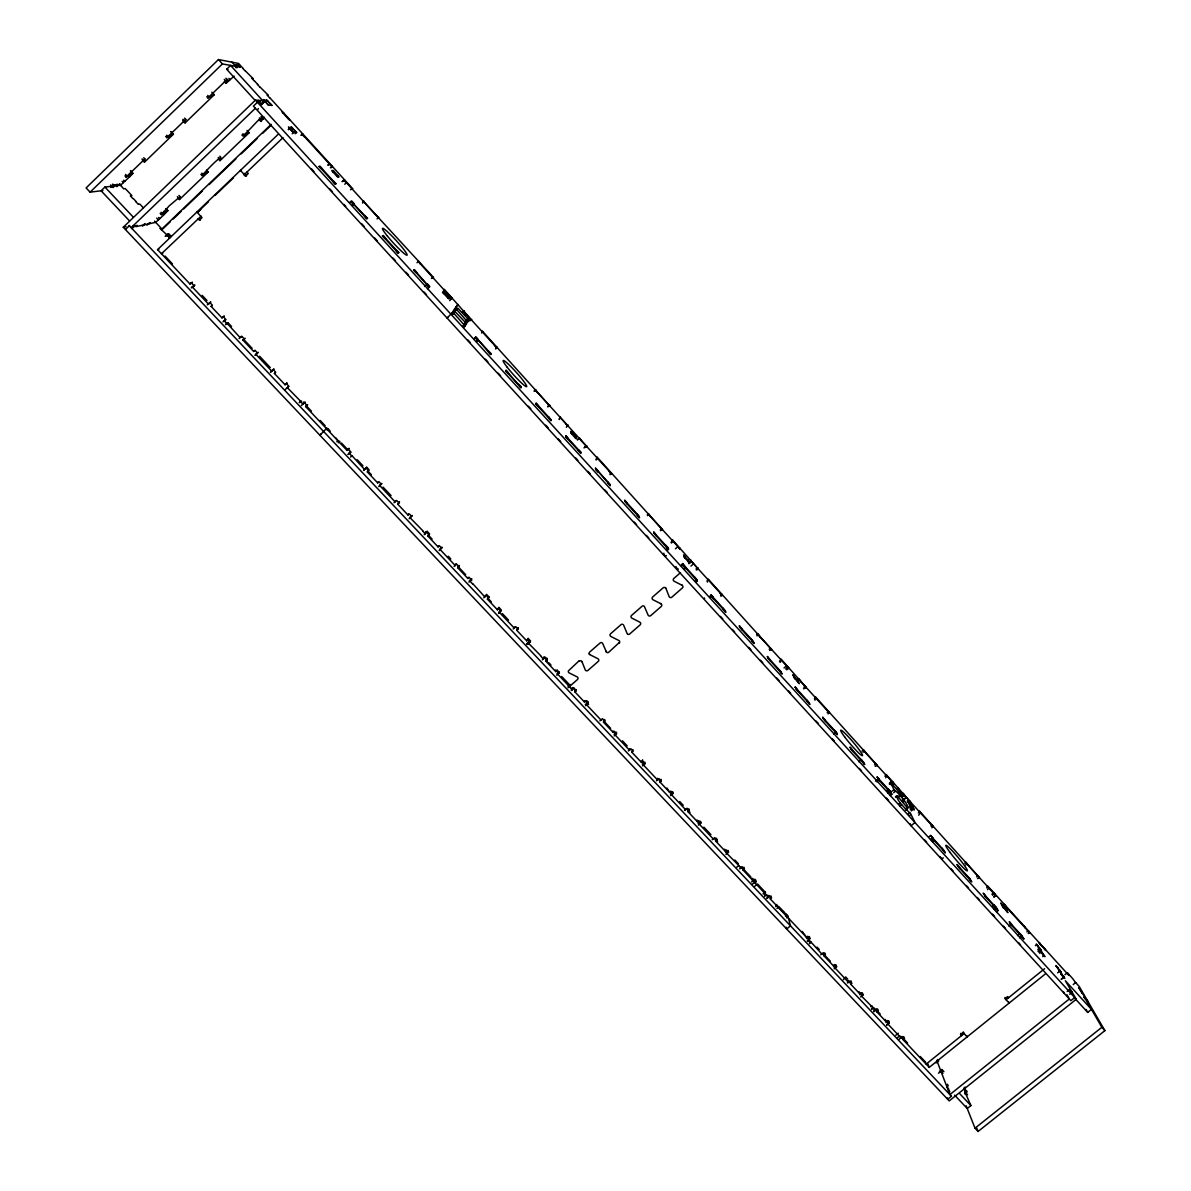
<?xml version="1.0" encoding="UTF-8"?>
<svg xmlns="http://www.w3.org/2000/svg" width="1191" height="1191" viewBox="0 0 1191 1191"><rect width="100%" height="100%" fill="white"/><g stroke="black" fill="none" stroke-linecap="round" stroke-linejoin="round"><path stroke-width="1.5" d="M568.033 687.773L577.456 679.555A1.712 1.653 -0.1 0 0 577.188 676.92L569.134 672.885A1.712 1.653 0.6 0 1 568.42 670.861L579.154 660.737M579.317 438.214L578.067 438.705M579.317 437.722L581.595 441.117M578.364 450.496L580.732 453.369L580.732 451.97L578.364 449.662M585.868 700.606L584.602 702.169L574.836 691.822L576.102 690.185M574.836 691.822L575.878 689.5M576.102 690.706L573.809 687.832M572.558 687.49L572.529 689.857L558.088 674.553L558.177 672.245M575.268 437.856L575.298 436.129M571.799 434.06L571.859 432.348M556.837 675.208L559.398 672.468M568.271 439.434L565.874 437.097L565.948 435.757L568.301 438.616M566.35 427.271L567.958 425.113L566.708 426.229M559.383 672.989L557.09 669.923M567.958 425.247L567.913 426.095L565.636 423.594M557.06 670.533L555.795 671.65L555.527 669.923M555.795 671.65L545.94 661.213L547.264 659.338M545.94 661.213L547.294 658.742L546.58 657.968M542.352 659.859L544.942 656.881M583.918 447.89L586.404 446.863A1.697 1.682 4.7 0 0 586.806 446.595L560.38 417.579A1.697 1.682 20.4 0 0 560.083 417.952L559.219 419.53M543.692 657.789L543.751 656.956M560.083 417.952L560.127 417.222A1.697 1.682 20.6 0 1 560.44 416.85M126.067 177.057L144.9 158.954L144.439 162.14L142.325 159.862M527.807 644.45L530.471 640.907L528.149 638.436L526.75 640.862L516.805 630.337L518.249 627.925L516.805 630.337M526.75 640.862L528.149 638.436M481.566 333.033L482.236 331.723A1.727 1.712 52.8 0 1 482.549 331.336L549.751 405.908A1.712 1.697 29.7 0 1 549.349 406.176L547.681 406.875M549.349 406.176L549.423 405.476A1.697 1.682 30 0 0 549.84 405.208M514.586 627.002L514.408 628.282L499.729 612.71L500.071 610.655M538.406 406.712L535.965 404.315L536.158 403.109L538.526 405.982M166.814 137.65L185.796 119.398L185.037 122.881M483.784 597.822L486.583 594.354L488.935 596.855L487.417 599.192L497.436 609.807L498.925 607.455L501.277 609.941L498.731 612.189M535.533 389.665L537.707 392.941M497.436 609.807L498.925 607.455M160.189 213.383L161.366 214.633L169.286 205.79L180.109 196.649L178.948 195.384M487.417 599.192L488.935 596.855M129.417 177.027L128.256 175.702M207.919 97.9L227.064 79.499L225.992 83.296M518.561 384.946L520.914 387.819L521.182 386.688L518.725 384.276M468.986 582.146L471.815 578.707L469.284 580.985M470.266 581.014L470.639 579.466L471.681 580.553M177.995 198.048L179.454 199.567L180.109 196.649M459.369 565.517L457.776 567.779L467.884 578.498L468.182 577.337M202.023 175.553C203.185 174.109 224.489 150.781 219.948 160.636L218.325 158.879M455.825 563.76L455.29 565.636L440.357 549.795L440.953 547.994M508.289 373.691L505.803 371.25L506.13 370.193L508.468 373.051M241.937 134.94C243.009 139.585 265.682 108.783 260.844 121.408M439.196 550.584L442.114 547.205L439.568 549.498M424.606 533.657L427.152 531.365L429.549 533.896L427.882 536.099L438.08 546.907L438.452 545.82M424.204 534.699L427.152 531.365M497.004 347.355L494.429 345.42M425.783 532.764L425.723 531.841M116.792 186.689L119.294 184.277L120.097 184.188L118.847 185.394L120.723 185.156L129.447 176.893M488.25 351.732L490.603 354.605L491.005 353.608L488.504 351.151M409.153 518.755L412.146 515.435L409.6 517.743M411.014 516.254L410.27 517.936L423.073 531.007M397.72 504.135L399.476 502.007L397.72 504.135L408.007 515.033L408.453 514.036M146.984 225.188L149.5 222.777L150.26 222.613L148.994 223.819L155.693 222.36L164.15 214.603L162.988 212.713M482.236 331.723L481.983 332.229A1.742 1.712 52.7 0 1 482.295 331.842L482.549 331.336M395.62 500.92L395.144 501.902L379.944 485.779L380.807 484.246M129.343 177.176L132.96 173.335L130.608 170.819M362.54 202.41L362.972 201.577A1.801 1.742 60.3 0 1 363.285 201.175L433.464 277.429L431.827 278.456M362.689 203.051L363.538 201.383A1.801 1.727 60.3 0 1 363.851 200.996M442.501 292.718L444.124 289.875A1.757 1.712 56.8 0 1 444.437 289.487L471.428 319.903A1.742 1.712 54.4 0 1 471.011 320.185L469.328 320.9M559.264 418.8L560.127 417.222M596.11 459.25L596.974 457.686A1.682 1.667 -0.9 0 1 597.287 457.314L662.538 529.742A1.667 1.638 -13.1 0 1 662.136 529.995L660.499 530.68M596.155 460.068L597.019 458.505A1.682 1.667 -1 0 1 597.331 458.133L597.287 457.314M378.827 486.643L381.909 483.382L379.363 485.705M670.995 542.664L672.29 540.372A1.667 1.623 -14.2 0 1 672.602 540.014L698.388 569.09A1.667 1.623 -15.7 0 1 697.986 569.343L696.333 570.013M671.65 542.917L672.513 541.384A1.667 1.638 -14.2 0 1 672.826 541.027L672.602 540.014M707.067 581.014L707.93 579.496L707.365 582.131M364.148 469.582L366.694 467.259L369.136 469.835L367.304 471.904L377.681 482.891L378.202 481.968M471.011 320.185L471.294 319.694A1.742 1.712 54.5 0 0 471.71 319.426M164.284 214.41L167.931 210.628L166.055 208.633M464.058 327.287L466.396 323.52L453.994 310.434L452.759 311.461M466.515 323.148L468.986 319.873L467.78 320.989M779.495 661.72L780.79 659.501L780.403 662.285M814.421 698.834L815.284 697.375L814.986 700.219M884.943 776.264L885.821 774.82L886.551 776.368L885.672 777.812M918.35 812.917L919.229 811.488L920.033 813.111L918.708 815.254M986.669 887.89L987.547 886.491L988.5 888.278L987.622 889.677M363.583 470.475L366.694 467.259M365.607 468.123L364.669 469.611L351.985 455.677L350.586 457.061M462.391 312.637L463.969 310.925L462.555 312.236M463.909 311.015L465.919 314.126M682.056 584.975L682.13 585.332A1.727 1.682 -12.8 0 1 682.681 587.654L671.873 597.182A1.727 1.682 -11.1 0 1 669.163 596.646L665.754 587.937M453.979 310.389L455.751 308.499L467.676 322.046M456.615 306.578L455.424 307.68L458.103 304.479L456.674 305.789M447.652 317.357L447.116 318.086L452.803 312.131L465.249 326.17M349.529 453.071L350.794 452.431M347.072 450.466L348.963 448.456L347.072 450.466L305.64 406.563L306.37 405.833L311.387 411.148M449.647 300.564L452.148 298.107M338.274 442.814L339.822 441.265M447.622 297.795L448.382 296.827M444.035 293.849L444.809 292.912M320.915 434.075L319.903 435.251L326.944 427.971L325.753 429.073M444.437 289.487L443.781 290.276A1.757 1.712 56.7 0 1 444.094 289.889M234.091 76.15L226.022 83.37L224.34 81.509M303.154 403.928L304.137 402.96L303.199 401.977M243.187 68.497L238.602 63.465L218.459 59.55L86.094 187.925L90.099 192.168L102.902 190.545M90.099 192.168L222.434 63.912L235.788 66.368M110.629 184.858L113.19 187.583L111.091 186.317L104.912 187.061L101.086 190.768L129.447 220.826M254.874 100.148L226.632 69.227L230.578 65.416L264.104 102.173L261.484 104.704M110.659 187.434L113.175 184.992L113.994 184.903L112.743 186.124L115.914 184.679L113.413 187.106M235.922 67.619L238.468 65.148L240.359 67.217L237.843 66.756L235.937 64.671L238.468 65.148M144.498 162.17L173.454 134.181L171.102 131.65M1075.145 998.668L1087.696 1012.395L1091.462 1009.387L1065.335 980.744L1076.262 999.264L949.212 1100.901L123.269 227.258L255.469 100.104L262.243 100.714L264.104 102.173M129.581 225.516L125.665 229.268M1074.714 997.567L1070.858 1000.648L253.415 106.118L257.435 102.262L260.397 102.515M255.395 108.277L131.144 227.689L136.503 225.561L137.307 225.397L136.012 226.632L142.994 225.114L145.034 223.729L142.503 226.171M260.903 104.659L264.715 100.952L268.005 101.25M131.978 228.598L134.553 226.111L133.988 225.516M263.598 102.292L266.739 99.865L271.786 105.403M258.373 108.485L257.628 109.795M179.454 199.567L208.365 171.832M219.993 160.681L249.157 132.707L247.058 130.429M264.462 117.269L260.874 121.467L258.998 119.383M228.702 80.78L227.526 79.499M123.328 182.64L122.152 181.389M161.232 229.655L271.146 124.385M170.343 221.72L162.318 229.401L154.517 221.109M173.023 219.159L181.032 211.477M183.712 208.916L202.425 190.977M209.11 184.575L235.848 158.969M241.207 153.847L257.241 138.484M262.586 133.362L270.61 125.68M165.177 236.354L167.663 233.972L170.149 236.622L171.206 236.339L168.72 233.704L166.249 236.071M170.149 236.622L168.899 237.798L171.206 236.339M189.95 283.964L192.287 282.327L189.95 283.964L157.569 249.634L277.935 134.538M208.44 201.755L197.959 211.819M215.02 195.473L233.481 177.831M198.584 211.447L199.552 210.524M199.88 210.211L200.684 209.437M288.386 129.477L291.482 127.02L296.499 132.514L295.204 133.749M288.43 129.611L289.726 128.375L292.733 128.39L291.125 129.923M282.982 137.665L244.319 174.586L245.54 174.422L244.572 173.38M244.229 175.673L245.54 174.422M199.448 220.082L200.475 219.844L198.153 218.697L199.448 220.082L202.053 217.596L196.872 212.058L198.257 211.76M241.371 170.283L240.448 170.387L245.614 175.985L248.249 173.484L246.954 172.085M292.227 133.779L293.522 132.543L288.46 126.975L290.247 128.375M300.876 135.268L302.142 134.047L331.798 166.606L330.398 167.767M301.606 135.253L302.871 134.047L301.904 134.062L304.375 136.757M158.299 219.859L156.676 218.117M191.23 287.909L194.848 285.036L192.272 287.478M327.942 165.087L329.133 163.956L332.453 166.517L331.187 167.708M328.165 165.058L329.356 163.926M207.249 304.866L210.822 301.978L208.246 304.405M342.13 181.613L344.616 179.871L343.35 181.062M342.413 181.494L343.991 180.005L378.321 217.685M221.943 317.863L224.176 316.151L221.943 317.863L211.09 306.37L212.385 305.149L209.824 302.44M344.765 184.248L346.432 182.67M222.955 321.868L225.769 319.337L223.223 316.642M349.573 202.574L350.824 201.413L353.355 204.182M224.548 321.004L225.754 319.873L224.489 320.558M350.616 202.247L351.851 201.085L354.382 203.855L353.146 205.016M225.501 324.562L227.034 323.252L240.061 337.559L241.565 336.636M352.119 205.358L353.563 204.123M226.052 324.548L227.972 322.731L231.56 326.542M352.938 205.075L354.174 203.914M226.603 324.146L228.047 322.791M239.078 338.586L241.639 336.175L244.185 338.854L245.078 338.304L242.89 340.06L253.638 351.449L254.502 350.869M242.89 340.06L244.185 338.854M377.056 218.876L378.842 217.462L375.731 215.109M253.638 351.449L254.919 350.243L257.45 352.923L254.874 355.335M255.737 354.724L258.313 352.328M270.61 371.994L274.004 368.972L270.431 372.336M285.84 384.083L285.066 384.753L274.406 373.468L275.702 372.262L273.186 369.597M285.066 384.753L287.12 382.892L286.346 383.562L288.847 386.212L284.738 390.023M417.014 262.735L418.696 261.216L420.527 264.283M299.224 402.647L301.174 400.786M424.606 286.48L427.375 283.875L429.847 286.584L427.45 288.877M301.338 405.58L305.179 402.022L304.449 402.737L306.936 405.372L307.65 404.657L305.64 406.563M449.528 295.859L448.099 297.169C453.682 302.291 439.717 287.225 444.585 293.194M450.645 299.477L452.223 298.018L449.409 296.008M454.203 309.407L455.409 308.29M450.749 313.933L453.265 312.504M455.558 310.017L457.701 308.037L468.926 319.754M455.513 310.568L456.719 309.452M453.86 312.95L455.081 311.834M327.197 430.115L328.165 429.236M452.833 314.439L454.069 313.307M464.505 315.436L466.023 313.977M466.217 319.977L467.884 318.444M464.966 322.225L466.425 320.9M463.79 323.997L465.502 322.433M336.83 441.772L338.036 440.67L335.624 437.752M462.733 326.126L463.969 324.994M465.398 325.039L466.604 323.922M348.903 453.265L350.348 451.94M474.584 338.095L475.819 336.964L478.246 339.629L476.936 340.954M348.248 454.247L350.809 451.895L348.353 449.29M348.129 454.456L349.335 453.354L351.792 455.959M474.122 339.018L475.358 337.887L477.799 340.566M476.564 341.698L477.889 340.373M495.798 348.397L497.049 347.251M495.575 348.948L496.841 347.802L463.671 311.387M367.304 471.904L368.585 470.728L366.143 468.137M377.681 482.891L378.961 481.73L381.388 484.305M394.027 502.736L396.588 500.414L399 502.974M534.312 390.678L535.563 389.531M534.193 391.333L535.444 390.201L567.928 425.857M408.007 515.033L409.287 513.887L411.699 516.447M427.882 536.099L429.162 534.953L426.765 532.407M438.08 546.907L439.36 545.761L441.757 548.292M577.427 440.045L579.317 438.362L611.37 473.556L610.12 474.673M454.128 566.395L456.674 564.117L459.056 566.648L457.776 567.779M467.884 578.498L469.165 577.352L471.532 579.868M610.045 473.81L611.296 472.708L611.4 473.839L609.152 471.368M498.523 613.425L501.069 611.177L498.716 608.675M513.202 628.967L515.748 626.734L518.085 629.205M647.294 514.691L648.544 513.589L651.001 517.311M647.457 515.643L648.708 514.542L680.121 549.036M526.72 643.81L529.251 641.592L529.027 643.765L541.295 656.286M526.675 644.257L530.471 640.907M288.594 386.494L287.299 387.626L300.668 401.293M666.915 549.274L668.211 548.128L653.785 532.332M666.35 555.601L665.546 556.316L663.223 553.785L663.878 553.22M667.139 550.361L668.434 549.215L668.136 547.771L665.843 545.255M675.416 548.798L677.902 546.609M678.274 568.97L677.634 569.551L675.907 566.529M556.897 673.823L559.115 671.888M681.282 565.01L682.577 563.879L696.869 579.541L695.574 580.672M681.535 566.127L682.83 564.996L697.167 580.702L695.872 581.833M688.726 563.656L691.227 561.482L690.854 560.053M683.932 568.286L685.42 566.99L685.688 568.122L684.2 569.417M581.863 661.333L585.243 669.893A1.712 1.653 -1 0 0 587.952 670.399L598.254 661.407A1.712 1.653 -2 0 0 598.001 658.757L589.947 654.693A1.727 1.667 -1.3 0 1 589.679 652.043L600.338 642.783A1.727 1.667 -2.4 0 1 602.572 643.274L606.517 652.236A1.727 1.667 -3.1 0 0 608.646 652.326L619.112 642.693M619.156 643.185A1.727 1.667 -4.2 0 0 618.903 640.52L610.834 636.441A1.727 1.667 -3.6 0 1 610.581 633.776L620.958 624.694A1.727 1.667 -4.8 0 1 622.461 624.292L622.833 624.412M627.597 634.088L628.238 634.341A1.727 1.667 -5.4 0 0 629.503 634.118L640.133 624.873A1.727 1.667 -6.7 0 0 639.895 622.208L631.825 618.099A1.727 1.682 -6.1 0 1 631.572 615.419L642.143 606.189A1.727 1.682 -7.5 0 1 644.301 606.293L648.202 615.33A1.727 1.682 -8.1 0 0 650.762 615.598L661.199 606.487A1.727 1.682 -9.6 0 0 660.96 603.807L660.901 603.42M660.96 603.807L652.891 599.683A1.727 1.682 -9 0 1 652.653 596.989L663.119 587.848A1.727 1.682 -10.6 0 1 665.843 588.369M682.13 585.332L674.061 581.193A1.742 1.697 -12.3 0 1 673.823 578.484L680.493 572.663M690.929 566.082L693.415 563.894L691.227 561.482M568.062 686.358L570.236 684.468M571.278 689.068L572.871 687.683M571.263 690.482L573.794 688.279M416.284 272.858L413.649 270.253L414.394 269.628L416.731 272.471M704.536 598.999L704.447 597.942M585.287 704.521L588.146 702.05L588.16 703.494L585.63 705.697M709.806 596.274L711.116 595.158L725.289 610.685M710.149 597.48L711.444 596.349L710.997 594.756L713.275 597.242M720.555 595.113L721.791 594.026L722.252 595.56L720.079 593.163M720.897 596.259L722.148 595.172L691.137 561.125M599.922 720.853L602.452 718.649L604.745 721.076L603.48 722.163L613.157 732.435L614.422 731.334L616.7 733.745L614.169 735.934M603.48 722.163L604.686 719.572L604.745 721.076M614.08 734.4L616.61 732.227M756.583 634.654L757.818 633.597L760.558 637.602M757.014 635.89L758.265 634.818L788.65 668.181L786.789 669.789M628.342 750.955L630.873 748.782L633.136 751.179L631.87 752.265L641.473 762.434L642.738 761.347L642.589 759.769M633.002 749.615L631.87 752.265M642.306 764.324L644.837 762.151L645.001 763.744L642.47 765.917M784.035 667.972L786.507 665.843M785.673 669L788.144 666.886L788.814 668.627L786.685 666.275M656.524 780.805L659.055 778.646L661.303 781.028L660.037 782.115L669.55 792.194L670.816 791.122L673.049 793.489L670.533 795.648M797.538 679.614L798.774 678.557L801.439 682.22M797.449 681.475L799.31 679.897L829.323 712.843L828.087 713.885M670.31 793.98L672.826 791.836L673.049 793.489M684.468 810.416L686.999 808.272L689.217 810.624L687.966 811.696L697.405 821.701L698.67 820.644L700.889 822.981L698.358 825.125M687.966 811.696L687.698 809.999L688.949 808.927L689.217 810.624M827.179 712.739L828.713 711.429L829.517 713.32L827.209 710.521M698.075 823.398L700.591 821.269L700.889 822.981M833.76 734.311L836.335 732.137L834.355 730.247M712.188 839.774L714.704 837.645L716.922 839.983L715.657 841.054L725.021 850.97L726.272 849.912L728.475 852.235L725.959 854.364M715.657 841.054L715.315 839.283L716.58 838.226L716.922 839.983M725.602 852.562L728.118 850.448L728.475 852.235M862.061 751.03L863.594 749.735L866.363 753.516M863.043 752.265L864.279 751.223L893.697 783.529L891.538 785.331M858.8 761.749L861.376 759.59L864.726 764.607L862.314 761.689M736.217 867.629L738.748 865.515L727.344 853.902L726.733 850.91M739.671 868.894L742.187 866.78L744.375 869.102L743.124 870.145L752.399 879.985L753.665 878.943L755.838 881.251L752.072 884.407M743.124 870.145L742.722 868.328L743.973 867.271L744.375 869.102M751.506 881.921L754.007 879.836L756.181 882.129M752.906 881.489L755.407 879.39L755.838 881.251M875.474 781.102L878.05 778.944L891.568 793.742M876.65 781.296L879.226 779.152L877.067 776.785L880.223 781.311M876.904 781.847L879.226 779.152M754.245 886.714L756.761 884.615L768.344 897.344L766.93 898.52M889.543 782.993L891.627 781.251L893.95 784.05L892.327 785.405M889.275 783.886L891.88 781.772M891.568 783.112L892.952 781.966L893.95 784.05M890.064 784.512L891.463 783.336L901.349 794.888M763.059 893.86L765.173 892.104M886.938 790.392L888.382 789.186L890.526 791.539L891.821 794.308L890.377 795.514M763.907 893.905L765.322 892.729M887.191 790.943L888.382 789.186M764.592 895.587L766.007 894.411M887.95 792.596L889.409 791.39L891.821 794.308M764.756 896.227L766.17 895.037M887.965 793.355L889.662 791.941M889.082 792.744L890.526 791.539M892.074 791.211L893.95 789.633L890.66 782.681L891.463 783.336M896.719 788.77L898.103 787.623L901.676 795.037L899.815 796.585M766.93 897.761L769.446 895.662L771.619 897.969L770.354 899.011L806.501 937.317L807.751 936.275L809.895 938.553L807.394 940.622M893.607 792.715L895.26 791.33C895.9 789.395 911.294 808.272 907.244 807.617L897.627 796.303C894.992 799.533 908.212 811.16 910.46 813.632M771.143 896.079L769.892 897.121L770.354 899.011M895.394 796.883L896.838 795.692M896.198 797.494L897.627 796.303M898.788 796.169L900.887 794.412M901.096 795.067L903.24 793.266L906.336 797.642L904.49 799.191M902.48 796.139L904.014 794.859L933.074 826.762L931.838 827.775M902.197 797.121L904.282 795.38M901.855 800.546L903.269 799.369M904.222 798.655L906.336 797.642M775.669 906.649L776.815 904.445M898.803 804.089L900.247 802.883M903.165 802.243L904.579 801.067M776.904 908.435L778.318 907.259L784.184 912.529M899.89 806.024L901.587 804.625M905.339 809.21L907.244 807.617M909.046 807.245L911.532 805.176L913.303 808.808M905.666 810.208L907.929 808.272M910.088 808.376L912.574 806.307L907.393 800.635L908.956 802.853M910.281 809.791L912.782 807.721L914.346 809.954L908.614 803.151L909.656 804.297M911.323 810.922L913.81 808.853M785.42 916.087L786.596 915.12M908.286 813.959L909.73 812.768M786.67 917.874L787.995 916.489L790.482 925.839L786.685 928.995L786.239 927.253M909.626 815.701L910.996 814.376L914.956 822.549L911.055 825.78L910.088 823.74M931.005 826.122L932.24 825.11L933.357 827.313L931.034 824.514M806.501 938.121L807.9 936.945L809.24 938.374M929.144 836.648L930.588 835.457L932.702 837.779L931.556 839.551M806.843 938.642L809.344 936.573L809.895 938.553M807.424 941.426L809.344 939.803M930.588 839.566L932.702 837.779M808.823 941.039L809.761 940.265M809.389 943.034L810.788 941.858L822.222 954.438M932.434 841.322L933.878 840.117L932.717 841.903M809.567 943.689L810.788 941.858M820.778 954.795L823.279 952.74L825.408 955.003L824.157 956.031L833.224 965.633L834.474 964.606L836.603 966.854L834.102 968.908M824.157 956.031L823.562 954.006L824.812 952.979L825.408 955.003M943.302 857.848L942.021 858.905L939.893 856.582M833.477 966.869L835.978 964.814L836.603 966.854M964.799 863.207L966.02 862.195L968.953 866.14M965.707 864.934L966.928 863.922L995.423 895.215L993.889 896.466M843.347 979.672L845.64 976.948L847.754 979.181M847.367 982.962L849.868 980.922L851.982 983.17L850.731 984.183L859.723 993.711L860.974 992.684L863.073 994.932L860.572 996.971M851.327 981.086L850.076 982.113L850.731 984.183M859.902 994.857L862.388 992.832L863.073 994.932M992.043 894.143L993.428 893.012L995.75 895.811L993.919 897.314M992.371 894.739L993.756 893.622M992.609 894.917L994.455 893.414L995.75 895.811M992.743 906.321L994.172 905.145L996.257 907.438L997.954 910.624L996.51 911.785M870.77 1006.678L871.946 1005.725M993.071 906.961L994.172 905.145M871.484 1008.807L872.884 1007.66L862.061 996.644L860.914 993.145M994.083 908.867L995.527 907.691L997.954 910.624M872.631 1008.196L873.569 1007.437M994.813 908.599L996.257 907.438M871.723 1009.521L872.884 1007.66M994.425 909.507L995.87 908.331M873.732 1010.906L876.234 1008.881L878.333 1011.099L877.082 1012.112L886 1021.565L887.25 1020.553L889.349 1022.771L886.848 1024.796M1003.045 905.488L1004.43 904.371L1007.75 908.986L1005.919 910.49M873.822 1011.755L875.221 1010.608L874.417 1008.211M877.082 1012.112L876.368 1009.983L877.618 1008.971L878.333 1011.099M1003.284 907.944L1005.427 906.187L1029.456 932.568L1028.235 933.565M1004.147 908.108L1005.755 906.798M1005.814 909.686L1007.75 908.986M886.104 1022.637L888.59 1020.613L889.349 1022.771M886.7 1025.138L889.186 1023.114L887.101 1020.895L888.337 1024.498L901.408 1038.344L900.634 1036.155M1008.747 925.988L1011.293 923.918L1009.224 921.655L1012.707 926.509M1017.531 935.605L1020.077 933.55L1023.947 939.103L1021.521 936.171M895.811 1035.232L898.297 1033.222M1019.6 937.868L1022.146 935.813M1026.88 931.928L1028.399 930.692L1029.798 933.193L1027.476 930.394M896.823 1038.165L899.324 1036.14M898.654 1039.639L902.391 1036.602L904.475 1038.82L903.24 1039.817L929.248 1067.389L1045.236 974.03M903.24 1039.817L902.45 1037.629L903.701 1036.617L904.475 1038.82M1035.426 945.669L1036.661 944.671L1041.41 950.373L1038.924 952.368M1037.808 949.465L1039.669 947.962L1043.956 955.599L1042.706 956.611M1037.912 951.281L1040.398 949.272L1041.41 950.373M1039.669 953.291L1040.919 952.279L1044.969 956.701L1043.212 954.274M1044.581 968.715L1006.067 999.74L1004.951 997.462M936.826 1060.511L938.032 1059.528L938.597 1060.987L936.171 1062.938M339.42 441.742L338.036 440.67M1057.578 972.839L1060.064 970.844L1061.062 971.93L1056.328 966.243M939.431 1071.513L941.887 1069.548L943.912 1071.692M938.493 1073.24L940.95 1071.275L937.109 1061.226M1064.933 974.7L1067.359 972.749L1072.57 978.466L1076.039 983.23L1075.652 982.575L1073.225 984.525M1061.494 979.076L1063.995 977.067L1062.997 975.965M1061.255 979.33L1063.757 977.32L1059.305 969.519M1066.942 994.738L1069.324 998.966L949.867 1094.603L946.905 1086.862L948.155 1085.864L947.574 1084.346L946.324 1085.343L941.232 1072.019L942.453 1071.022L941.887 1069.548M1067.151 991.463L1069.697 989.408L1072.242 992.207L1069.697 994.247M951.133 1095.467L951.43 1096.256L947.664 1099.263L947.068 1097.7M964.65 1093.889L967.062 1091.953L966.467 1090.45L965.261 1091.418L965.067 1086.981M967.598 1094.767L964.859 1091.864L970.918 1105.576L967.241 1108.508L954.601 1095.125M274.406 373.468L275.225 372.813M1075.652 982.575L1079.225 986.49L1104.906 1030.632L978.094 1131.45L975.012 1128.19L1101.854 1027.297L1084.763 997.85M272.992 369.954L271.622 371.011L255.871 354.322L257.316 353.34M395.71 250.318L398.047 253.162L398.866 252.611L396.201 249.991M159.832 218.608L158.552 217.447M161.366 214.633L167.767 210.703L166.144 208.961M124.876 181.404L123.581 180.228M243.098 136.206L249.023 132.767M385.065 238.647L382.371 235.982L383.264 235.52L385.586 238.349M230.205 79.603L228.925 78.368M214.142 94.744L207.963 97.96L206.787 96.679M211.09 306.37L212.072 305.893M209.854 303.035L208.202 303.809L192.168 286.823L193.91 286.123M350.511 189.682L352.208 188.952A1.801 1.742 60.7 0 0 352.61 188.654L269.955 97.885M431.365 278.426L433.062 277.711A1.757 1.712 57.7 0 0 433.464 277.429M470.46 320.051L471.294 319.694M547.771 406.176L549.423 405.476M584.736 446.759L586.389 446.059A1.682 1.667 4.8 0 0 586.791 445.791M660.29 529.682L661.943 529.012A1.667 1.638 -13.2 0 0 662.345 528.744M696.05 568.926L697.688 568.256A1.667 1.623 -15.7 0 0 698.09 568.003M769.163 649.169L770.785 648.514L771.247 649.78L769.624 650.435M803.761 687.147L805.384 686.492L805.92 687.847L803.493 688.83M364.297 215.899L366.634 218.742L367.587 218.34L364.893 215.66M874.522 764.816L876.129 764.175L876.844 765.694L875.236 766.334M907.229 801.9L909.626 800.947L910.415 802.555L908.807 803.196M976.56 876.814L978.153 876.189L979.091 877.946L977.498 878.571M162.72 253.385L161.455 253.757L201.1 216.137M157.569 249.634L158.85 249.276M352.61 188.654L352.03 188.818A1.801 1.742 60.6 0 1 351.613 189.101L352.208 188.952M143.382 225.039L148.622 223.893M134.553 226.111L133.184 225.68M123.269 227.258L126.038 226.677M332.617 181.151L334.939 183.995L336.041 183.756L333.286 181.017M336.562 175.911L337.976 175.643M138.662 204.242L139.809 204.048L143.441 207.919M332.84 171.846L334.284 171.608M321.764 169.271L318.98 166.502L320.156 166.338L322.478 169.167M130.757 195.845L131.933 195.681L125.249 188.565L124.058 188.714M245.614 175.985L246.522 175.866L244.468 173.633M114.664 185.885L118.043 185.483M290.991 129.759L293.269 132.543L296.738 132.514L293.983 129.759M288.148 118.683L288.922 118.713M282.996 113.026L283.771 113.071M265.995 102.352L268.273 105.121L272.054 105.418L269.255 102.634M267.469 95.161L268.288 95.25L260.219 87.211M252.358 78.561L253.221 78.71L245.688 71.237M226.632 69.227L228.002 69.45M114.5 185.841L112.743 184.054M237.649 66.636L235.982 64.85M238.572 65.207L240.344 67.083M1083.497 994.976L1078.867 987.711L1082.172 993.398M1078.957 987.652L1080.311 989.274M606.517 652.236L606.07 651.283M785.777 913.959L786.834 914.926M117.06 184.099L118.058 185.32M964.457 1089.437L966.452 1091.537M940.95 1071.275L942.974 1073.419M104.912 187.061L133.273 217.134M959.872 1093.859L970.918 1105.576M586.999 700.829L587.714 701.588M191.23 282.729L193.805 285.453M486.33 595.56L488.697 598.061M528.015 639.746L530.352 642.217M544.897 657.626L547.22 660.097M585.868 701.067L588.16 703.494M642.738 761.347L645.001 763.744M588.577 704.476L586.865 702.66L586.895 705.087L601.202 720.242M700.472 823.07L699.221 821.76L699.727 824.634L713.558 839.298M165.043 256.05L172.457 263.911M202.157 295.368L206.981 300.489M243.798 339.509L252.12 348.338M259.534 356.198L270.208 367.513M320.141 420.438L325.158 425.738M341.43 442.992L347.683 449.632M357.211 459.711L362.987 465.83M367.855 471.011L371.309 474.658M383.07 487.119L391.08 495.62M428.284 535.042L432.095 539.091M448.278 556.257L450.808 558.936M458.103 566.648L465.666 574.672M487.67 597.986L491.407 601.961M502.349 613.559L508.572 620.139M546.029 659.859L547.384 661.288M548.738 662.732L549.646 663.685M550.093 664.161L551.001 665.114M561.69 676.458L570.251 685.525M574.851 690.393L575.819 691.42M603.42 720.674L610.655 728.356M622.417 740.817L627.225 745.908M666.96 788.025L669.55 792.194M679.704 801.528L683.247 805.295M687.698 809.999L690.051 812.5M703.881 827.164L710.923 834.608M715.315 839.283L717.652 841.754M734.862 859.991L738.346 863.698M742.722 868.328L750.821 876.918M757.491 883.975L765.56 892.535M778.586 906.351L786.06 914.256M802.213 931.392L806.501 937.317M817.041 947.098L819.304 949.495M823.562 954.006L830.35 961.197M876.368 1009.983L880.179 1014.017M902.45 1037.629L907.542 1043.018M920.241 1056.477L925.318 1061.866M472.633 583.516L484.975 597.093M224.161 320.721L226.707 323.431M300.415 401.531L302.916 404.166M422.939 531.35L425.351 533.91M470.162 581.402L472.544 583.918M541.265 656.732L543.587 659.204M685.822 809.91L671.873 795.126L671.486 792.357M810.982 942.528L808.838 940.25L807.9 936.945M873.122 1008.375L875.221 1010.608M946.905 1086.862L948.646 1088.708M948.021 1088.946L948.721 1089.705M129.164 225.59L951.43 1096.256M125.561 174.407L126.975 175.926M161.068 212.251L162.244 213.517M124.936 175.836L126.127 177.102L132.797 173.395L130.444 170.879M119.532 183.905L121.556 186.049M133.273 198.51L136.161 201.592M167.484 234.895L170.119 237.694M121.154 186.094L123.67 188.773M130.37 195.905L132.886 198.569M135.789 201.651L138.29 204.316M161.961 229.491L159.996 228.33L168.378 236.294L167.127 234.984M129.164 174.601L130.34 175.866M163.673 211.388L165.311 213.129M143.709 157.674L144.9 158.954M142.071 158.909L143.262 160.189M177.34 196.649L178.516 197.9M170.938 131.71L173.291 134.241L166.874 137.694L165.683 136.429M206.594 170.134L208.217 171.891L202.053 175.583L200.892 174.333M166.576 135.208L167.767 136.489M201.815 173.157L202.991 174.422M778.229 907.155L777.217 905.785M184.62 118.117L185.796 119.398M219.799 156.185L220.975 157.45M183.012 119.323L184.188 120.604M218.221 157.42L219.397 158.686M182.729 120.395L185.081 122.941L214.291 94.714L211.804 92.198M1008.598 997.701L1007.571 996.584L1005.04 998.624L1009.149 1003.09L1008.717 1002.197M207.725 95.414L208.901 96.709M242.904 133.72L244.081 135M311.372 168.69L313.918 171.489M329.862 188.952L332.408 191.736M344.05 204.465L345.747 206.326M361.543 223.61L364.074 226.379M374.763 238.081L377.279 240.835M392.941 257.971L395.442 260.71M406.042 272.307L408.528 275.032M424.041 292.018L426.527 294.728M467.75 339.837L470.192 342.517M485.437 359.206L487.863 361.87M498.195 373.155L500.607 375.82M528.357 406.191L530.769 408.811M545.746 425.202L548.128 427.822M558.266 438.913L560.648 441.519M575.506 457.776L577.873 460.366M587.922 471.368L590.289 473.944M604.998 490.052L607.35 492.627M634.237 522.06L636.575 524.606M646.445 535.414L648.767 537.96M720.466 616.417L722.729 618.903M732.361 629.443L734.624 631.915M748.707 647.338L750.955 649.795M760.498 660.246L762.746 662.702M776.726 677.992L778.959 680.433M788.412 690.795L790.63 693.222M816.088 721.076L818.291 723.488M832.033 738.524L834.221 740.921M859.336 768.403L861.51 770.785M886.417 798.044L888.575 800.412M924.484 839.7L926.613 842.037M951.013 868.745L953.128 871.053M966.303 885.479L968.417 887.786M977.335 897.552L979.434 899.845M992.505 914.152L994.589 916.43M1003.432 926.122L1005.517 928.385M1018.484 942.572L1020.553 944.835M262.154 117.388L263.539 118.906M225.873 78.204L227.064 79.499M261.008 116.629L262.184 117.909M224.295 79.395L225.471 80.69M259.444 117.849L260.621 119.13M254.844 81.301L257.732 84.472M242.89 68.438L245.391 71.192M252.06 78.517L254.561 81.256M257.45 84.442L259.936 87.166M267.201 95.131L269.687 97.87M283.518 113.056C276.997 106.654 293.715 125.025 288.669 118.713M1039.937 943.6L1038.954 942.528L1045.758 950.463L1043.688 947.47M1044.045 948.11L1045.028 949.197M418.279 261.558L451.88 298.45M343.797 180.049L346.224 182.714M677.992 546.952L680.195 549.379L679.867 547.994M333.852 171.668C329.103 165.757 343.41 181.434 337.559 175.732M571.844 432.854C566.886 426.75 580.27 441.414 575.283 436.635M684.87 556.912L683.574 554.976L689.306 561.78L688.19 560.559M794.174 676.875L792.744 674.806L798.476 681.594L797.389 680.418M912.068 806.262L913.095 807.394L912.574 806.307M1002.36 905.354L1000.678 903.031L1006.38 909.775L1005.383 908.673M333.286 171.772C327.376 166.011 341.757 181.791 336.979 175.836M444.273 293.567C438.809 288.282 452.714 303.541 447.846 297.512M571.814 433.539C566.812 428.745 580.255 443.484 575.268 437.335M685.093 557.85L683.976 556.629L689.723 563.462L688.428 561.527M794.635 678.066L793.563 676.89L799.31 683.708L797.866 681.609M1003.239 906.991L1002.241 905.889L1007.958 912.663L1006.276 910.326M231.962 62.17L237.069 67.768L235.178 66.264M266.174 99.806L267.439 101.19M290.961 127.005L292.227 128.39M1087.725 1001.095L1083.765 996.763L1085.552 999.219M265.295 100.997L263.449 99.553L268.541 105.136M1060.749 974.015L1064.769 978.421L1063.995 977.067M1043.316 955.152L1036.304 944.031L1038.671 946.875M1063.146 976.888L1055.941 965.573L1058.323 968.417M548.709 416.865L550.986 420.483L536.01 404.077M597.808 470.683L595.455 468.108L610.224 485.407M319.917 166.383L335.817 183.801M367.409 218.415L351.032 201.339L366.828 218.653M383.085 235.61L398.702 252.715M414.245 269.762L429.311 287.135L413.798 270.134M490.93 353.816L475.73 337.157L490.692 354.412M506.056 370.401L520.973 387.596L505.862 371.041M536.129 403.347L551.061 419.723M565.933 436.025L580.732 452.252M595.47 468.405L610.149 484.484M624.754 500.503L639.299 516.447M739.403 626.168L753.456 641.562M767.451 656.911L781.385 672.186M795.26 687.401L809.091 702.541M822.847 717.622L836.544 732.644M850.195 747.606L863.788 762.493M877.305 777.321L890.794 792.089M930.871 836.037L944.121 850.553M957.326 865.023L970.471 879.434M983.558 893.771L996.599 908.063M1009.581 922.296L1022.503 936.468M319.218 166.472L335.162 183.95M382.549 235.892L398.211 253.058M565.889 436.829L580.732 453.086M624.873 501.471L639.463 517.46M653.978 533.374L668.434 549.215L668.211 548.128M711.444 596.349L725.661 611.921M739.805 627.434L753.903 642.872M767.927 658.251L781.906 673.555M795.811 688.815L809.657 703.985M823.457 719.111L837.199 734.162M850.865 749.154L864.487 764.086M931.749 837.794L945.029 852.339M958.264 866.84L971.424 881.28M984.555 895.662L997.611 909.984M1010.623 924.246L1023.59 938.434M426.691 284.56L429.177 287.284M548.56 418.115L550.957 420.736M595.53 469.582L597.882 472.172M666.201 547.041L668.508 549.572M711.563 596.751L713.841 599.252M934.161 840.712L930.588 835.457M258.447 100.372L261.707 103.945L259.817 102.456M1071.513 991.924L1069.697 989.408M218.459 59.55L222.434 63.912M255.469 100.104L1076.262 999.264M1101.854 1027.297L1104.906 1030.632M895.26 791.33L893.979 789.693M328.403 429.013L330.205 431.202M910.356 813.498L910.564 813.766M627.181 633.672L623.637 625.141M1067.359 972.749L1068.863 975.369L987.845 886.164L988.813 887.95M1085.969 1009.417L1087.696 1012.395M1039.579 942.974L1040.666 944.88M1063.295 991.537L1064.084 992.937M1024.29 926.166L1025.317 928.042M1004.698 907.438L1006.946 911.562M1001.691 904.133L1003.924 908.227M979.478 877.707L919.526 811.145L920.345 812.768M985.642 896.064L983.23 893.146L986.639 897.954M968.372 877.127L971.752 881.906L969.325 878.973M959.425 867.331L957.013 864.428L960.363 869.162M942.007 848.245L945.326 852.95L942.9 850.017M910.817 802.317L886.134 774.478L886.863 776.026M908.42 801.766L910.192 805.384M877.231 765.456L815.597 697.018L816.163 698.402M963.876 1087.978L965.216 1089.631L964.74 1087.978M852.369 749.988L849.972 747.085L853.054 751.551M966.616 1035.604L967.166 1036.885L963.043 1032.463L960.527 1034.488L961.554 1035.589L960.646 1033.401M836.335 732.137L837.407 734.668L834.995 731.765M963.415 1032.016L964.07 1033.565L926.151 1064.114L925.213 1061.583M825.035 720.034L822.639 717.131L825.661 721.523M806.322 687.594L781.102 659.159L781.594 660.439M976.724 1128.026L978.094 1131.45M806.873 700.129L809.85 704.476L807.453 701.573M966.154 1105.784L975.012 1128.19M797.047 679.51L798.223 682.517M793.816 675.982L794.993 678.974M797.479 689.827L795.082 686.924L798.03 691.242M589.232 653.904L589.232 653.904A1.653 1.593 -1.3 0 0 589.709 654.529M949.197 1090.435L949.778 1091.968M927.997 1064.025L928.31 1064.858M928.623 1065.707L929.248 1067.389M771.649 649.527L708.243 579.139L708.556 580.255M779.167 669.744L782.07 674.017L779.673 671.114M769.684 659.352L767.302 656.464L770.175 660.707M885.27 1019.407L886 1021.565M751.208 639.105L754.052 643.304L751.655 640.401M859.039 991.612L859.723 993.711M741.651 628.625L739.269 625.737L742.067 629.905M848.186 980.565L848.826 982.635L835.561 968.566L834.519 965.157M723.026 608.214L725.781 612.338L723.384 609.435M697.688 568.256L697.986 569.343M694.591 577.04L697.271 581.089L694.889 578.201M688.011 559.844L688.606 562.241M767.778 895.066L768.344 897.344M684.691 556.197L685.272 558.564M684.87 566.38L682.488 563.507L685.138 567.511M756.761 884.615L754.737 882.918L754.007 879.836M751.983 878.139L752.399 879.985M672.29 540.372L672.513 541.384M740.668 866.616L741.07 868.447L738.748 865.515M668.225 548.202L668.434 549.215M661.943 529.012L662.136 529.995M724.664 849.183L725.021 850.97M656.107 534.863L653.725 531.975L656.301 535.905M697.107 819.989L697.405 821.701M636.977 513.902L639.507 517.787L637.125 514.899M627.091 503.064L624.724 500.175L627.21 504.031M661.303 781.028L661.094 779.39L659.844 780.477L660.037 782.115M657.626 778.304L657.849 780.269L643.78 765.366L643.527 762.702M641.324 760.855L641.473 762.434M629.533 748.826L629.652 750.39L615.464 735.353L615.315 732.807M607.797 481.923L610.254 485.72L607.872 482.831M613.082 730.917L613.157 732.435M596.974 457.686L597.019 458.505M586.389 446.059L586.404 446.863M584.587 700.904L584.602 702.169M579.154 661.243A1.712 1.653 -0.3 0 1 581.863 661.749M433.092 277.816A1.772 1.727 57.6 0 1 432.675 278.099M787.236 915.388L787.876 916.266L787.236 915.388M950.016 852.369A16.614 1.578 49.9 0 0 967.271 870.844A16.614 1.578 49.9 0 0 952.532 851.103A16.614 1.578 49.9 0 0 950.016 852.369M387.373 236.041A18.148 1.861 47.5 0 0 407.039 255.187A18.148 1.861 47.5 0 0 390.008 234.136A18.148 1.861 47.5 0 0 387.373 236.041M507.277 367.334A17.567 1.831 48.1 0 0 526.571 386.703A17.567 1.831 48.1 0 0 510.984 366.724A17.567 1.831 48.1 0 0 507.277 367.334M844.895 737.229A16.674 1.653 49.5 0 0 862.418 755.675A16.674 1.653 49.5 0 0 847.605 735.978A16.674 1.653 49.5 0 0 844.895 737.229"/></g></svg>
